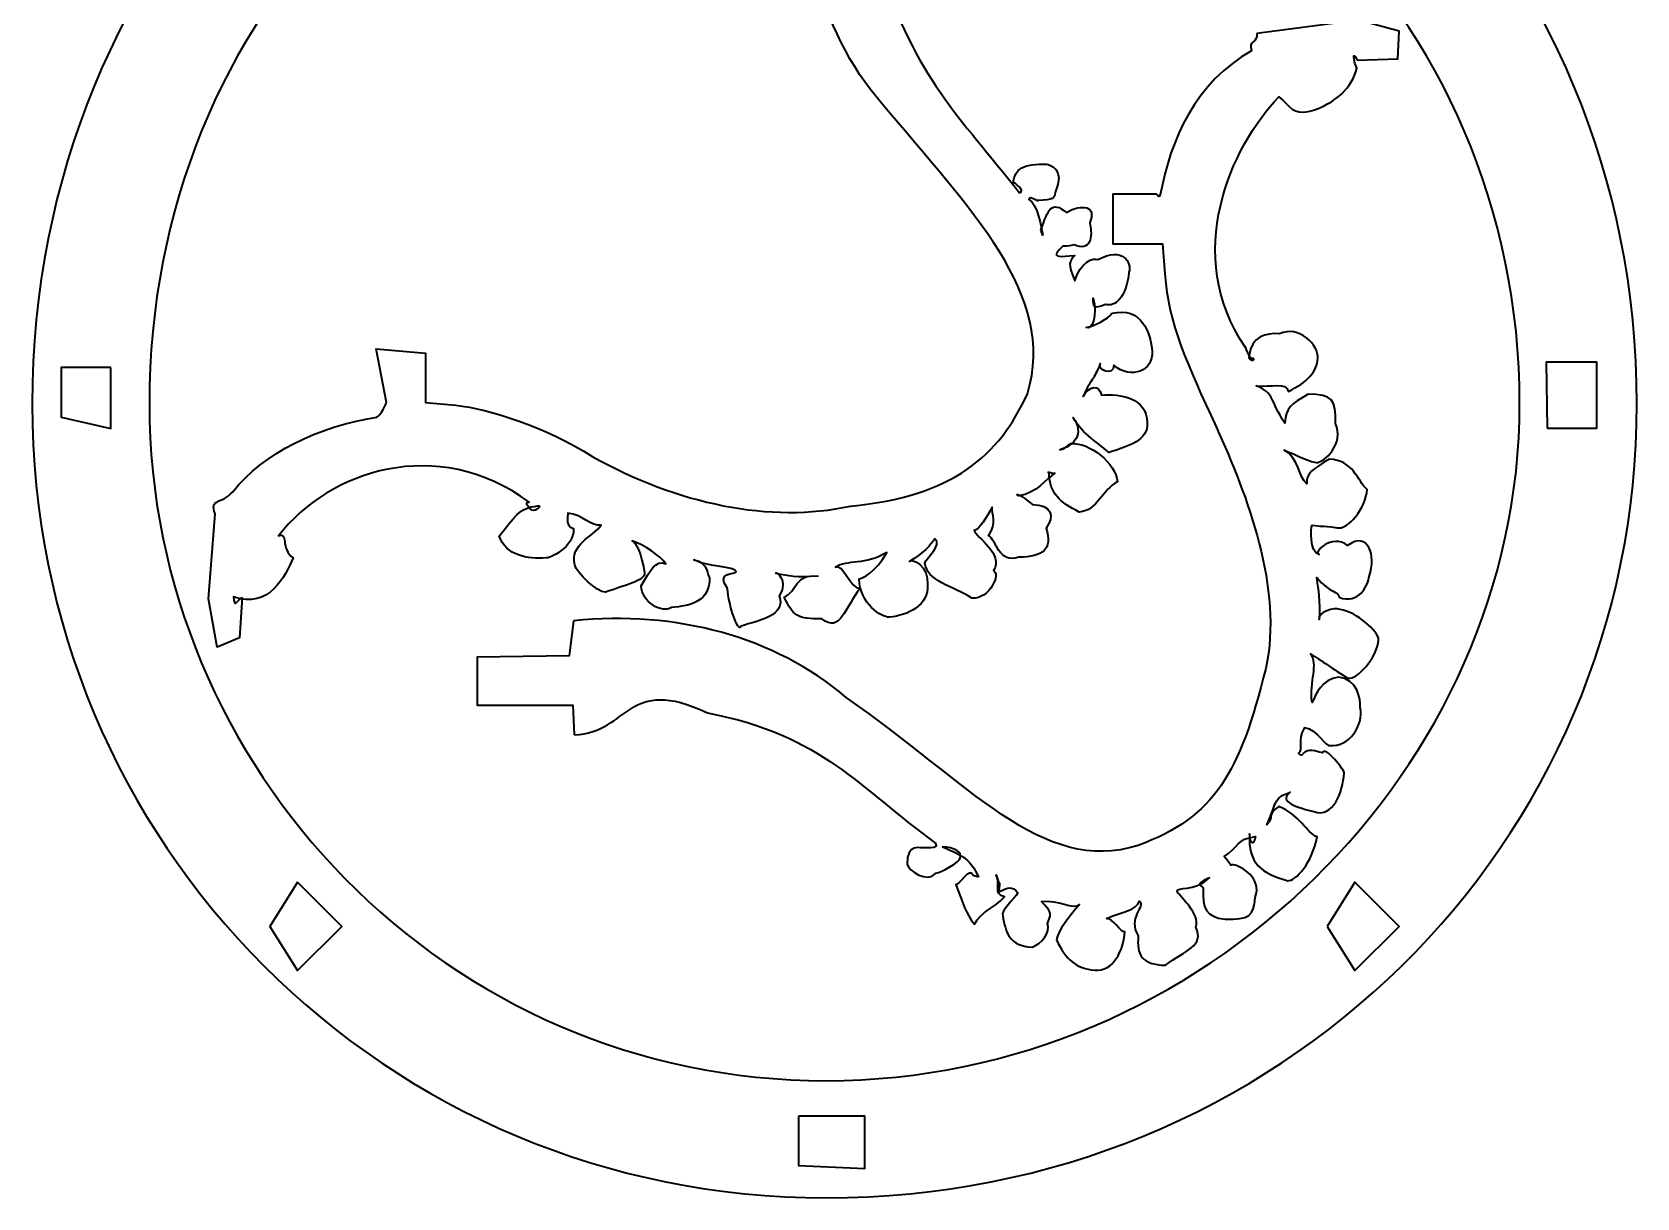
# Model space of a CAD drawing. Header units: centimetres. Extents: x -108 to 55, y -52 to 52.
# Drawn here: x -39.66 to -27.56, y -51.07 to -42.27 of the extents above; entities that cross this region are included whole.
import ezdxf

# ---------------------------------------------------------------- set-up
doc = ezdxf.new("R2010")
doc.units = ezdxf.units.CM
doc.header["$MEASUREMENT"] = 0
doc.layers.add('layer 1', color=7, linetype='Continuous')

msp = doc.modelspace()

# ---------------------------------------------------------------- linework, layer by layer
at = {"layer": 'layer 1', "color": 250, "lineweight": 35}
for points, knots in [([(-33.66941, -38.96311), (-30.25141, -38.96311), (-27.5557, -41.65904), (-27.5557, -45.07702), (-27.5557, -45.07702), (-27.5557, -48.39826), (-30.25141, -51.06611), (-33.66941, -51.06611), (-33.66941, -51.06611), (-36.99064, -51.06611), (-39.65851, -48.39826), (-39.65851, -45.07702), (-39.65851, -45.07702), (-39.65851, -41.65904), (-36.99064, -38.96311), (-33.66941, -38.96311)], [0, 0, 0, 0, 0.2, 0.2, 0.2, 0.2, 0.4, 0.4, 0.4, 0.4, 0.6, 0.6, 0.6, 0.6, 1, 1, 1, 1]), ([(-33.66941, -39.87137), (-30.8268, -39.87137), (-28.43991, -42.12595), (-28.43991, -45.07702), (-28.43991, -45.07702), (-28.43991, -47.82107), (-30.8268, -50.18189), (-33.66941, -50.18189), (-33.66941, -50.18189), (-36.53809, -50.18189), (-38.77427, -47.82107), (-38.77427, -45.07702), (-38.77427, -45.07702), (-38.77427, -42.12595), (-36.53809, -39.87137), (-33.66941, -39.87137)], [0, 0, 0, 0, 0.2, 0.2, 0.2, 0.2, 0.4, 0.4, 0.4, 0.4, 0.6, 0.6, 0.6, 0.6, 1, 1, 1, 1]), ([(-36.4634, -45.08721), (-36.21009, -45.11316), (-35.78913, -45.2521), (-35.42915, -45.47579), (-35.42915, -45.47579), (-34.7981, -45.83118), (-34.08562, -45.98156), (-33.48668, -45.84755), (-33.48668, -45.84755), (-32.71536, -45.77741), (-32.36276, -45.46528), (-32.15261, -45.00147), (-32.15261, -45.00147), (-31.92301, -44.25116), (-32.58435, -43.61361), (-33.25201, -42.80839), (-33.25201, -42.80839), (-33.72851, -42.2692), (-33.92616, -41.39907), (-33.84768, -40.75187)], [0, 0, 0, 0, 0.16666667, 0.16666667, 0.16666667, 0.16666667, 0.33333333, 0.33333333, 0.33333333, 0.33333333, 0.5, 0.5, 0.5, 0.5, 0.66666667, 0.66666667, 0.66666667, 0.66666667, 1, 1, 1, 1]), ([(-32.98568, -40.75742), (-32.88276, -41.057), (-33.442, -41.14744), (-33.27739, -41.76191), (-33.27739, -41.76191), (-32.98115, -42.63755), (-32.67836, -42.89238), (-32.21155, -43.48518), (-32.21155, -43.48518), (-32.16118, -43.47081), (-32.2547, -43.40253), (-32.25877, -43.40918), (-32.25877, -43.40918), (-32.25312, -43.30169), (-32.17586, -43.263), (-32.00833, -43.26903), (-32.00833, -43.26903), (-31.9859, -43.27451), (-31.86249, -43.30041), (-31.9429, -43.48356), (-31.9429, -43.48356), (-31.94857, -43.52645), (-31.95108, -43.54064), (-32.07582, -43.54209), (-32.07582, -43.54209), (-32.05549, -43.56527), (-32.13908, -43.49882), (-32.14093, -43.53482), (-32.14093, -43.53482), (-32.07404, -43.57058), (-32.04651, -43.74518), (-32.03676, -43.80609)], [0, 0, 0, 0, 0.11111111, 0.11111111, 0.11111111, 0.11111111, 0.22222222, 0.22222222, 0.22222222, 0.22222222, 0.33333333, 0.33333333, 0.33333333, 0.33333333, 0.44444444, 0.44444444, 0.44444444, 0.44444444, 0.55555556, 0.55555556, 0.55555556, 0.55555556, 0.66666667, 0.66666667, 0.66666667, 0.66666667, 0.77777778, 0.77777778, 0.77777778, 0.77777778, 1, 1, 1, 1]), ([(-29.66547, -42.48503), (-29.66547, -42.48503), (-29.35991, -42.47531), (-29.35991, -42.47531), (-29.35991, -42.47531), (-29.35991, -42.47531), (-29.34964, -42.26678), (-29.34964, -42.26678), (-29.34964, -42.26678), (-29.34964, -42.26678), (-29.65521, -42.183), (-29.65521, -42.183), (-29.65521, -42.183), (-29.65521, -42.183), (-30.42182, -42.28325), (-30.42182, -42.28325)], [0, 0, 0, 0, 0.2, 0.2, 0.2, 0.2, 0.4, 0.4, 0.4, 0.4, 0.6, 0.6, 0.6, 0.6, 1, 1, 1, 1]), ([(-30.42182, -42.28325), (-30.41235, -42.35829), (-30.49216, -42.33086), (-30.46188, -42.41437), (-30.46188, -42.41437), (-30.88143, -42.64877), (-31.07378, -43.08162), (-31.1504, -43.50099), (-31.1504, -43.50099), (-31.15706, -43.53048), (-31.1769, -43.49582), (-31.1769, -43.49582)], [0, 0, 0, 0, 0.25, 0.25, 0.25, 0.25, 0.5, 0.5, 0.5, 0.5, 1, 1, 1, 1]), ([(-31.93301, -49.12021), (-31.86251, -49.2686), (-31.78584, -49.33677), (-31.6447, -49.34828), (-31.6447, -49.34828), (-31.50355, -49.35979), (-31.42829, -49.20131), (-31.41644, -49.06017), (-31.41644, -49.06017), (-31.45397, -49.05965), (-31.50491, -48.9606), (-31.55552, -48.95774), (-31.55552, -48.95774), (-31.41947, -48.90279), (-31.33634, -48.90076), (-31.30575, -48.82735), (-31.30575, -48.82735), (-31.26076, -48.87265), (-31.4012, -48.95175), (-31.31653, -49.09021), (-31.31653, -49.09021), (-31.3284, -49.23153), (-31.29435, -49.30694), (-31.11058, -49.31121), (-31.11058, -49.31121), (-30.96908, -49.19825), (-30.81183, -49.17148), (-30.88231, -49.02324), (-30.88231, -49.02324), (-30.84617, -48.92154), (-30.99683, -48.80427), (-31.0232, -48.75376), (-31.0232, -48.75376), (-31.02063, -48.71493), (-30.90361, -48.76092), (-30.7791, -48.6532), (-30.7791, -48.6532), (-30.91363, -48.70353), (-30.81991, -48.71183), (-30.82557, -48.73488), (-30.82557, -48.73488), (-30.83744, -48.87586), (-30.80339, -48.9513), (-30.66207, -48.96281), (-30.66207, -48.96281), (-30.47812, -48.96722), (-30.44547, -48.94007), (-30.43414, -48.7993), (-30.43414, -48.7993), (-30.37966, -48.65106), (-30.53817, -48.56742), (-30.59747, -48.55364), (-30.59747, -48.55364), (-30.63003, -48.5526), (-30.59529, -48.5803), (-30.66904, -48.49042), (-30.66904, -48.49042), (-30.55648, -48.42103), (-30.57777, -48.35775), (-30.43126, -48.34045), (-30.43126, -48.34045), (-30.4535, -48.4334), (-30.47262, -48.37363), (-30.47693, -48.32092), (-30.47693, -48.32092), (-30.48881, -48.54423), (-30.38824, -48.61916), (-30.18899, -48.67346), (-30.18899, -48.67346), (-30.12984, -48.67807), (-30.00218, -48.53906), (-29.96816, -48.3429), (-29.96816, -48.3429), (-30.03847, -48.31892), (-30.10772, -48.16892), (-30.25593, -48.11463), (-30.25593, -48.11463), (-30.35396, -48.18311), (-30.28769, -48.18932), (-30.34551, -48.25119), (-30.34551, -48.25119), (-30.27437, -48.09761), (-30.30299, -48.05044), (-30.17107, -48.00648), (-30.17107, -48.00648), (-30.24597, -48.06519), (-30.17595, -48.10853), (-29.99222, -48.15156), (-29.99222, -48.15156), (-29.844, -48.20589), (-29.77582, -48.00476), (-29.76395, -47.86344), (-29.76395, -47.86344), (-29.75262, -47.84691), (-29.91129, -47.64702), (-29.92763, -47.71003), (-29.92763, -47.71003), (-30.10846, -47.64967), (-30.05843, -47.76846), (-30.10858, -47.71055), (-30.10858, -47.71055), (-30.06532, -47.68354), (-30.11841, -47.61677), (-30.06087, -47.51749), (-30.06087, -47.51749), (-29.97071, -47.53092), (-29.89648, -47.66859), (-29.86989, -47.65426), (-29.86989, -47.65426), (-29.72876, -47.66697), (-29.61535, -47.50725), (-29.64198, -47.36611), (-29.64198, -47.36611), (-29.63755, -47.30696), (-29.66416, -47.14969), (-29.80531, -47.13818), (-29.80531, -47.13818), (-29.93383, -47.1582), (-29.97493, -47.26248), (-30.00528, -47.33066), (-30.00528, -47.33066), (-30.02972, -47.16974), (-29.95093, -47.04113), (-30.01839, -46.96183), (-30.01839, -46.96183), (-29.92926, -47.01423), (-29.85461, -47.07548), (-29.7325, -47.14556), (-29.7325, -47.14556), (-29.66844, -47.15706), (-29.51592, -46.99838), (-29.50424, -46.85741), (-29.50424, -46.85741), (-29.49999, -46.79812), (-29.67362, -46.64085), (-29.79254, -46.62917), (-29.79254, -46.62917), (-29.83568, -46.6063), (-29.97009, -46.64981), (-29.95135, -46.70386), (-29.95135, -46.70386), (-29.93777, -46.65645), (-29.95234, -46.4913), (-29.97076, -46.38636), (-29.97076, -46.38636), (-29.87355, -46.50962), (-29.7947, -46.49151), (-29.80162, -46.53615), (-29.80162, -46.53615), (-29.65322, -46.59045), (-29.58505, -46.45285), (-29.57337, -46.37265), (-29.57337, -46.37265), (-29.51923, -46.22441), (-29.58284, -46.03159), (-29.73704, -46.14455), (-29.73704, -46.14455), (-29.85554, -46.05284), (-30.00535, -46.2036), (-29.952, -46.21259), (-29.952, -46.21259), (-30.02779, -46.19288), (-30.01487, -46.01281), (-30.00564, -45.99097), (-30.00564, -45.99097), (-29.93205, -46.00464), (-29.94549, -45.99235), (-29.81755, -46.01095), (-29.81755, -46.01095), (-29.73658, -46.03379), (-29.60079, -45.86432), (-29.58946, -45.72301), (-29.58946, -45.72301), (-29.66668, -45.65659), (-29.69346, -45.49935), (-29.87741, -45.49491), (-29.87741, -45.49491), (-29.99648, -45.56663), (-30.05382, -45.6035), (-30.04388, -45.68077), (-30.04388, -45.68077), (-30.10959, -45.6354), (-30.10598, -45.47575), (-30.21714, -45.42628), (-30.21714, -45.42628), (-30.15195, -45.44822), (-30.06694, -45.49887), (-29.97517, -45.52051), (-29.97517, -45.52051), (-29.91602, -45.52508), (-29.75876, -45.37367), (-29.82925, -45.22526), (-29.82925, -45.22526), (-29.82464, -45.04132), (-29.85144, -45.0087), (-30.0352, -45.00443), (-30.0352, -45.00443), (-30.1714, -45.07901), (-30.19831, -45.10892), (-30.21117, -45.22219), (-30.21117, -45.22219), (-30.32397, -45.05228), (-30.28766, -44.99519), (-30.42646, -44.94135), (-30.42646, -44.94135), (-30.3123, -44.9521), (-30.20439, -44.90948), (-30.18415, -44.98383), (-30.18415, -44.98383), (-30.04317, -44.91427), (-29.96774, -44.83683), (-29.96313, -44.7333), (-29.96313, -44.7333), (-29.95179, -44.63636), (-30.10321, -44.47926), (-30.25145, -44.54957), (-30.25145, -44.54957), (-30.35001, -44.53789), (-30.46802, -44.57193), (-30.47972, -44.71308), (-30.47972, -44.71308), (-30.49405, -44.75228), (-30.43349, -44.75593), (-30.44783, -44.73581), (-30.44783, -44.73581), (-30.4822, -44.74963), (-30.50949, -44.62213), (-30.50831, -44.65141), (-30.50831, -44.65141), (-30.98446, -43.95533), (-30.62057, -43.13681), (-30.25489, -42.76098), (-30.25489, -42.76098), (-30.16516, -42.83695), (-30.1564, -42.89496), (-30.02161, -42.8705), (-30.02161, -42.8705), (-29.82743, -42.8119), (-29.6996, -42.68991), (-29.66895, -42.54546), (-29.66895, -42.54546), (-29.71176, -42.42808), (-29.68251, -42.43515), (-29.66547, -42.48503)], [0, 0, 0, 0, 0.01612903, 0.01612903, 0.01612903, 0.01612903, 0.03225806, 0.03225806, 0.03225806, 0.03225806, 0.0483871, 0.0483871, 0.0483871, 0.0483871, 0.06451613, 0.06451613, 0.06451613, 0.06451613, 0.08064516, 0.08064516, 0.08064516, 0.08064516, 0.09677419, 0.09677419, 0.09677419, 0.09677419, 0.11290323, 0.11290323, 0.11290323, 0.11290323, 0.12903226, 0.12903226, 0.12903226, 0.12903226, 0.14516129, 0.14516129, 0.14516129, 0.14516129, 0.16129032, 0.16129032, 0.16129032, 0.16129032, 0.17741935, 0.17741935, 0.17741935, 0.17741935, 0.19354839, 0.19354839, 0.19354839, 0.19354839, 0.20967742, 0.20967742, 0.20967742, 0.20967742, 0.22580645, 0.22580645, 0.22580645, 0.22580645, 0.24193548, 0.24193548, 0.24193548, 0.24193548, 0.25806452, 0.25806452, 0.25806452, 0.25806452, 0.27419355, 0.27419355, 0.27419355, 0.27419355, 0.29032258, 0.29032258, 0.29032258, 0.29032258, 0.30645161, 0.30645161, 0.30645161, 0.30645161, 0.32258065, 0.32258065, 0.32258065, 0.32258065, 0.33870968, 0.33870968, 0.33870968, 0.33870968, 0.35483871, 0.35483871, 0.35483871, 0.35483871, 0.37096774, 0.37096774, 0.37096774, 0.37096774, 0.38709677, 0.38709677, 0.38709677, 0.38709677, 0.40322581, 0.40322581, 0.40322581, 0.40322581, 0.41935484, 0.41935484, 0.41935484, 0.41935484, 0.43548387, 0.43548387, 0.43548387, 0.43548387, 0.4516129, 0.4516129, 0.4516129, 0.4516129, 0.46774194, 0.46774194, 0.46774194, 0.46774194, 0.48387097, 0.48387097, 0.48387097, 0.48387097, 0.5, 0.5, 0.5, 0.5, 0.51612903, 0.51612903, 0.51612903, 0.51612903, 0.53225806, 0.53225806, 0.53225806, 0.53225806, 0.5483871, 0.5483871, 0.5483871, 0.5483871, 0.56451613, 0.56451613, 0.56451613, 0.56451613, 0.58064516, 0.58064516, 0.58064516, 0.58064516, 0.59677419, 0.59677419, 0.59677419, 0.59677419, 0.61290323, 0.61290323, 0.61290323, 0.61290323, 0.62903226, 0.62903226, 0.62903226, 0.62903226, 0.64516129, 0.64516129, 0.64516129, 0.64516129, 0.66129032, 0.66129032, 0.66129032, 0.66129032, 0.67741935, 0.67741935, 0.67741935, 0.67741935, 0.69354839, 0.69354839, 0.69354839, 0.69354839, 0.70967742, 0.70967742, 0.70967742, 0.70967742, 0.72580645, 0.72580645, 0.72580645, 0.72580645, 0.74193548, 0.74193548, 0.74193548, 0.74193548, 0.75806452, 0.75806452, 0.75806452, 0.75806452, 0.77419355, 0.77419355, 0.77419355, 0.77419355, 0.79032258, 0.79032258, 0.79032258, 0.79032258, 0.80645161, 0.80645161, 0.80645161, 0.80645161, 0.82258065, 0.82258065, 0.82258065, 0.82258065, 0.83870968, 0.83870968, 0.83870968, 0.83870968, 0.85483871, 0.85483871, 0.85483871, 0.85483871, 0.87096774, 0.87096774, 0.87096774, 0.87096774, 0.88709677, 0.88709677, 0.88709677, 0.88709677, 0.90322581, 0.90322581, 0.90322581, 0.90322581, 0.91935484, 0.91935484, 0.91935484, 0.91935484, 0.93548387, 0.93548387, 0.93548387, 0.93548387, 0.9516129, 0.9516129, 0.9516129, 0.9516129, 0.96774194, 0.96774194, 0.96774194, 0.96774194, 1, 1, 1, 1]), ([(-32.05111, -43.76654), (-31.99656, -43.61581), (-31.97284, -43.53665), (-31.85836, -43.63401), (-31.85836, -43.63401), (-31.73627, -43.56393), (-31.62813, -43.58763), (-31.68268, -43.70938), (-31.68268, -43.70938), (-31.65522, -43.82404), (-31.67894, -43.93218), (-31.80086, -43.87761), (-31.80086, -43.87761), (-31.90878, -43.90792), (-31.8607, -43.8558), (-31.93004, -43.93859), (-31.93004, -43.93859), (-31.94537, -43.97076), (-31.91079, -43.96773), (-31.79423, -43.95729), (-31.79423, -43.95729), (-31.83743, -44.00763), (-31.85178, -44.01169), (-31.79478, -44.14949), (-31.79478, -44.14949), (-31.75032, -44.00783), (-31.65488, -43.97035), (-31.62182, -43.98892), (-31.62182, -43.98892), (-31.42798, -43.88574), (-31.36468, -44.01558), (-31.38611, -44.08497), (-31.38611, -44.08497), (-31.40753, -44.27882), (-31.49509, -44.34938), (-31.56449, -44.32761), (-31.56449, -44.32761), (-31.6593, -44.36674), (-31.65553, -44.3437), (-31.65557, -44.28044), (-31.65557, -44.28044), (-31.62463, -44.40391), (-31.66097, -44.52077), (-31.70805, -44.50124), (-31.70805, -44.50124), (-31.6046, -44.47605), (-31.51557, -44.40743), (-31.51485, -44.39413)], [0, 0, 0, 0, 0.07692308, 0.07692308, 0.07692308, 0.07692308, 0.15384615, 0.15384615, 0.15384615, 0.15384615, 0.23076923, 0.23076923, 0.23076923, 0.23076923, 0.30769231, 0.30769231, 0.30769231, 0.30769231, 0.38461538, 0.38461538, 0.38461538, 0.38461538, 0.46153846, 0.46153846, 0.46153846, 0.46153846, 0.53846154, 0.53846154, 0.53846154, 0.53846154, 0.61538462, 0.61538462, 0.61538462, 0.61538462, 0.69230769, 0.69230769, 0.69230769, 0.69230769, 0.76923077, 0.76923077, 0.76923077, 0.76923077, 0.84615385, 0.84615385, 0.84615385, 0.84615385, 1, 1, 1, 1]), ([(-31.1769, -43.49582), (-31.1769, -43.49582), (-31.5081, -43.49582), (-31.5081, -43.49582), (-31.5081, -43.49582), (-31.5081, -43.49582), (-31.5081, -43.86927), (-31.5081, -43.86927), (-31.5081, -43.86927), (-31.5081, -43.86927), (-31.13467, -43.86927), (-31.13467, -43.86927), (-31.13467, -43.86927), (-31.13467, -43.86927), (-31.1153, -44.09675), (-31.1153, -44.09675)], [0, 0, 0, 0, 0.2, 0.2, 0.2, 0.2, 0.4, 0.4, 0.4, 0.4, 0.6, 0.6, 0.6, 0.6, 1, 1, 1, 1]), ([(-31.1153, -44.09675), (-31.08935, -44.47467), (-30.95041, -44.77102), (-30.72672, -45.25564), (-30.72672, -45.25564), (-30.49595, -45.76207), (-30.22096, -46.47452), (-30.35496, -47.07348), (-30.35496, -47.07348), (-30.54974, -47.85704), (-30.73722, -48.19741), (-31.31721, -48.40753), (-31.31721, -48.40753), (-32.04333, -48.63715), (-32.58889, -47.93242), (-33.51874, -47.29242), (-33.51874, -47.29242), (-34.05793, -46.83164), (-34.80345, -46.63399), (-35.57526, -46.71247)], [0, 0, 0, 0, 0.16666667, 0.16666667, 0.16666667, 0.16666667, 0.33333333, 0.33333333, 0.33333333, 0.33333333, 0.5, 0.5, 0.5, 0.5, 0.66666667, 0.66666667, 0.66666667, 0.66666667, 1, 1, 1, 1]), ([(-31.51485, -44.39413), (-31.29154, -44.34001), (-31.22336, -44.5413), (-31.21185, -44.68245), (-31.21185, -44.68245), (-31.20035, -44.8236), (-31.36818, -44.89884), (-31.49998, -44.78608), (-31.49998, -44.78608), (-31.50048, -44.87317), (-31.63297, -44.82222), (-31.60241, -44.77161), (-31.60241, -44.77161), (-31.65736, -44.90766), (-31.65939, -44.86618), (-31.73279, -45.02141), (-31.73279, -45.02141), (-31.6875, -44.94176), (-31.6084, -44.92595), (-31.59459, -45.01059), (-31.59459, -45.01059), (-31.45327, -44.99874), (-31.25319, -45.03278), (-31.24896, -45.21654), (-31.24896, -45.21654), (-31.23726, -45.35807), (-31.38868, -45.39069), (-31.53674, -45.44481), (-31.53674, -45.44481), (-31.63863, -45.35631), (-31.75587, -45.28713), (-31.80637, -45.1793), (-31.80637, -45.1793), (-31.72058, -45.30649), (-31.79922, -45.39173), (-31.90696, -45.42339), (-31.90696, -45.42339), (-31.85662, -45.41353), (-31.84832, -45.3826), (-31.82525, -45.37695), (-31.82525, -45.37695), (-31.6843, -45.36506), (-31.48423, -45.52374), (-31.47272, -45.66506), (-31.47272, -45.66506), (-31.59292, -45.72438), (-31.6197, -45.88165), (-31.76085, -45.89299), (-31.76085, -45.89299), (-31.90907, -45.82285), (-31.9845, -45.74561), (-31.98895, -45.60505), (-31.98895, -45.60505), (-32.00753, -45.57249), (-31.97985, -45.60722), (-31.94507, -45.59915), (-31.94507, -45.59915), (-32.01447, -45.64604), (-32.07776, -45.74936), (-32.21968, -45.77124), (-32.21968, -45.77124), (-32.25138, -45.74898), (-32.20244, -45.7587), (-32.11461, -45.83683), (-32.11461, -45.83683), (-31.97344, -45.83831), (-31.94101, -45.92382), (-32.01131, -46.01353), (-32.01131, -46.01353), (-31.9613, -46.17786), (-32.03349, -46.22992), (-32.21726, -46.23436), (-32.21726, -46.23436), (-32.36586, -46.28866), (-32.39121, -46.0948), (-32.44553, -46.0712), (-32.44553, -46.0712), (-32.37705, -45.97319), (-32.4253, -45.90976), (-32.41717, -45.85698), (-32.41717, -45.85698), (-32.46255, -45.92813), (-32.50971, -46.02414), (-32.55367, -46.03144), (-32.55367, -46.03144), (-32.54421, -46.08116), (-32.327, -46.20663), (-32.40858, -46.33492), (-32.40858, -46.33492), (-32.35426, -46.35346), (-32.43076, -46.55131), (-32.5721, -46.54304), (-32.5721, -46.54304), (-32.71323, -46.44989), (-32.91313, -46.41585), (-32.92463, -46.27487), (-32.92463, -46.27487), (-32.91047, -46.23395), (-32.79167, -46.14406), (-32.8496, -46.09394), (-32.8496, -46.09394), (-32.87659, -46.13718), (-32.94336, -46.20873), (-33.04266, -46.26626), (-33.04266, -46.26626), (-33.02923, -46.23181), (-32.89156, -46.30602), (-32.90591, -46.43721), (-32.90591, -46.43721), (-32.89421, -46.59837), (-33.0529, -46.67365), (-33.19404, -46.68515), (-33.19404, -46.68515), (-33.25318, -46.6896), (-33.41475, -46.58387), (-33.42195, -46.39721), (-33.42195, -46.39721), (-33.40194, -46.39332), (-33.29767, -46.35222), (-33.21214, -46.19722), (-33.21214, -46.19722), (-33.37003, -46.29741), (-33.51902, -46.25159), (-33.59832, -46.30878), (-33.59832, -46.30878), (-33.54592, -46.27326), (-33.48467, -46.47256), (-33.4146, -46.47001), (-33.4146, -46.47001), (-33.52772, -46.61115), (-33.56177, -46.81121), (-33.70273, -46.69828), (-33.70273, -46.69828), (-33.88668, -46.70252), (-33.9193, -46.67575), (-33.98615, -46.5346), (-33.98615, -46.5346), (-33.88637, -46.49147), (-33.91033, -46.35704), (-33.73167, -46.37578), (-33.73167, -46.37578), (-33.90859, -46.38936), (-33.94423, -46.37479), (-34.04917, -46.35639), (-34.04917, -46.35639), (-34.06095, -46.32896), (-33.94402, -46.40782), (-34.02402, -46.52551), (-34.02402, -46.52551), (-33.9697, -46.67392), (-34.17083, -46.70889), (-34.31215, -46.75378), (-34.31215, -46.75378), (-34.33266, -46.8079), (-34.40392, -46.60695), (-34.4156, -46.46546), (-34.4156, -46.46546), (-34.50729, -46.34698), (-34.35656, -46.36104), (-34.34755, -46.34416), (-34.34755, -46.34416), (-34.36725, -46.29937), (-34.54736, -46.31226), (-34.66725, -46.25358), (-34.66725, -46.25358), (-34.55549, -46.27047), (-34.56779, -46.38164), (-34.54919, -46.38495), (-34.54919, -46.38495), (-34.54459, -46.56874), (-34.69583, -46.60171), (-34.83715, -46.61305), (-34.83715, -46.61305), (-34.90357, -46.66045), (-35.06082, -46.5756), (-35.06524, -46.44972), (-35.06524, -46.44972), (-34.99352, -46.33065), (-34.95667, -46.25118), (-34.87938, -46.28325), (-34.87938, -46.28325), (-34.92475, -46.21755), (-35.03457, -46.14782), (-35.13386, -46.10999), (-35.13386, -46.10999), (-35.10473, -46.11292), (-35.06126, -46.21604), (-35.03965, -46.35198), (-35.03965, -46.35198), (-35.03505, -46.41113), (-35.18646, -46.44375), (-35.33488, -46.49788), (-35.33488, -46.49788), (-35.39418, -46.50249), (-35.55145, -46.35108), (-35.56613, -46.29193), (-35.56613, -46.29193), (-35.60576, -46.13673), (-35.42266, -46.07396), (-35.36643, -45.99134), (-35.36643, -45.99134), (-35.44379, -46.0032), (-35.50245, -45.91483), (-35.6188, -45.90067), (-35.6188, -45.90067), (-35.60805, -45.8902), (-35.65067, -45.99813), (-35.57632, -46.01836), (-35.57632, -46.01836), (-35.56482, -46.15933), (-35.76324, -46.24611), (-35.78264, -46.23939), (-35.78264, -46.23939), (-35.9238, -46.24745), (-36.08088, -46.22392), (-36.13519, -46.07568), (-36.13519, -46.07568), (-36.02226, -45.93457), (-35.9882, -45.85912), (-35.84706, -45.84741), (-35.84706, -45.84741), (-35.80785, -45.83308), (-35.85686, -45.89364), (-35.88947, -45.87931), (-35.88947, -45.87931), (-35.93513, -45.84493), (-35.93801, -45.81255), (-35.90876, -45.81881), (-35.90876, -45.81881), (-36.60481, -45.30594), (-37.42493, -45.58193), (-37.79915, -46.07224), (-37.79915, -46.07224), (-37.72319, -46.03734), (-37.78982, -46.17073), (-37.68963, -46.23829), (-37.68963, -46.23829), (-37.74827, -46.37506), (-37.87024, -46.62755), (-38.13934, -46.53357), (-38.13934, -46.53357), (-38.13207, -46.61539), (-38.12499, -46.57257), (-38.07511, -46.53705)], [0, 0, 0, 0, 0.01612903, 0.01612903, 0.01612903, 0.01612903, 0.03225806, 0.03225806, 0.03225806, 0.03225806, 0.0483871, 0.0483871, 0.0483871, 0.0483871, 0.06451613, 0.06451613, 0.06451613, 0.06451613, 0.08064516, 0.08064516, 0.08064516, 0.08064516, 0.09677419, 0.09677419, 0.09677419, 0.09677419, 0.11290323, 0.11290323, 0.11290323, 0.11290323, 0.12903226, 0.12903226, 0.12903226, 0.12903226, 0.14516129, 0.14516129, 0.14516129, 0.14516129, 0.16129032, 0.16129032, 0.16129032, 0.16129032, 0.17741935, 0.17741935, 0.17741935, 0.17741935, 0.19354839, 0.19354839, 0.19354839, 0.19354839, 0.20967742, 0.20967742, 0.20967742, 0.20967742, 0.22580645, 0.22580645, 0.22580645, 0.22580645, 0.24193548, 0.24193548, 0.24193548, 0.24193548, 0.25806452, 0.25806452, 0.25806452, 0.25806452, 0.27419355, 0.27419355, 0.27419355, 0.27419355, 0.29032258, 0.29032258, 0.29032258, 0.29032258, 0.30645161, 0.30645161, 0.30645161, 0.30645161, 0.32258065, 0.32258065, 0.32258065, 0.32258065, 0.33870968, 0.33870968, 0.33870968, 0.33870968, 0.35483871, 0.35483871, 0.35483871, 0.35483871, 0.37096774, 0.37096774, 0.37096774, 0.37096774, 0.38709677, 0.38709677, 0.38709677, 0.38709677, 0.40322581, 0.40322581, 0.40322581, 0.40322581, 0.41935484, 0.41935484, 0.41935484, 0.41935484, 0.43548387, 0.43548387, 0.43548387, 0.43548387, 0.4516129, 0.4516129, 0.4516129, 0.4516129, 0.46774194, 0.46774194, 0.46774194, 0.46774194, 0.48387097, 0.48387097, 0.48387097, 0.48387097, 0.5, 0.5, 0.5, 0.5, 0.51612903, 0.51612903, 0.51612903, 0.51612903, 0.53225806, 0.53225806, 0.53225806, 0.53225806, 0.5483871, 0.5483871, 0.5483871, 0.5483871, 0.56451613, 0.56451613, 0.56451613, 0.56451613, 0.58064516, 0.58064516, 0.58064516, 0.58064516, 0.59677419, 0.59677419, 0.59677419, 0.59677419, 0.61290323, 0.61290323, 0.61290323, 0.61290323, 0.62903226, 0.62903226, 0.62903226, 0.62903226, 0.64516129, 0.64516129, 0.64516129, 0.64516129, 0.66129032, 0.66129032, 0.66129032, 0.66129032, 0.67741935, 0.67741935, 0.67741935, 0.67741935, 0.69354839, 0.69354839, 0.69354839, 0.69354839, 0.70967742, 0.70967742, 0.70967742, 0.70967742, 0.72580645, 0.72580645, 0.72580645, 0.72580645, 0.74193548, 0.74193548, 0.74193548, 0.74193548, 0.75806452, 0.75806452, 0.75806452, 0.75806452, 0.77419355, 0.77419355, 0.77419355, 0.77419355, 0.79032258, 0.79032258, 0.79032258, 0.79032258, 0.80645161, 0.80645161, 0.80645161, 0.80645161, 0.82258065, 0.82258065, 0.82258065, 0.82258065, 0.83870968, 0.83870968, 0.83870968, 0.83870968, 0.85483871, 0.85483871, 0.85483871, 0.85483871, 0.87096774, 0.87096774, 0.87096774, 0.87096774, 0.88709677, 0.88709677, 0.88709677, 0.88709677, 0.90322581, 0.90322581, 0.90322581, 0.90322581, 0.91935484, 0.91935484, 0.91935484, 0.91935484, 0.93548387, 0.93548387, 0.93548387, 0.93548387, 0.9516129, 0.9516129, 0.9516129, 0.9516129, 0.96774194, 0.96774194, 0.96774194, 0.96774194, 1, 1, 1, 1]), ([(-36.98565, -45.06785), (-36.98565, -45.06785), (-37.06433, -44.66264), (-37.06433, -44.66264), (-37.06433, -44.66264), (-37.06433, -44.66264), (-36.69088, -44.69441), (-36.69088, -44.69441), (-36.69088, -44.69441), (-36.69088, -44.69441), (-36.69088, -45.06785), (-36.69088, -45.06785), (-36.69088, -45.06785), (-36.69088, -45.06785), (-36.4634, -45.08721), (-36.4634, -45.08721)], [0, 0, 0, 0, 0.2, 0.2, 0.2, 0.2, 0.4, 0.4, 0.4, 0.4, 0.6, 0.6, 0.6, 0.6, 1, 1, 1, 1]), ([(-28.23193, -45.26033), (-28.23193, -45.26033), (-28.2403, -44.7622), (-28.2403, -44.7622), (-28.2403, -44.7622), (-28.2403, -44.7622), (-27.85841, -44.7622), (-27.85841, -44.7622), (-27.85841, -44.7622), (-27.85841, -44.7622), (-27.85841, -45.26033), (-27.85841, -45.26033), (-27.85841, -45.26033), (-27.85841, -45.26033), (-28.23193, -45.26033), (-28.23193, -45.26033)], [0, 0, 0, 0, 0.2, 0.2, 0.2, 0.2, 0.4, 0.4, 0.4, 0.4, 0.6, 0.6, 0.6, 0.6, 1, 1, 1, 1]), ([(-39.0659, -44.80313), (-39.0659, -44.80313), (-39.0659, -45.26298), (-39.0659, -45.26298), (-39.0659, -45.26298), (-39.0659, -45.26298), (-39.4394, -45.17661), (-39.4394, -45.17661), (-39.4394, -45.17661), (-39.4394, -45.17661), (-39.4394, -44.80313), (-39.4394, -44.80313), (-39.4394, -44.80313), (-39.4394, -44.80313), (-39.0659, -44.80313), (-39.0659, -44.80313)], [0, 0, 0, 0, 0.2, 0.2, 0.2, 0.2, 0.4, 0.4, 0.4, 0.4, 0.6, 0.6, 0.6, 0.6, 1, 1, 1, 1]), ([(-38.27688, -45.90532), (-38.32648, -45.79015), (-38.22927, -45.83497), (-38.14578, -45.74065), (-38.14578, -45.74065), (-37.91136, -45.44571), (-37.50312, -45.2481), (-37.05916, -45.17675), (-37.05916, -45.17675), (-37.02969, -45.17007), (-36.98565, -45.06785), (-36.98565, -45.06785)], [0, 0, 0, 0, 0.25, 0.25, 0.25, 0.25, 0.5, 0.5, 0.5, 0.5, 1, 1, 1, 1]), ([(-38.07511, -46.53705), (-38.07511, -46.53705), (-38.09445, -46.84259), (-38.09445, -46.84259), (-38.09445, -46.84259), (-38.09445, -46.84259), (-38.26243, -46.91188), (-38.26243, -46.91188), (-38.26243, -46.91188), (-38.26243, -46.91188), (-38.32908, -46.54731), (-38.32908, -46.54731), (-38.32908, -46.54731), (-38.32908, -46.54731), (-38.27688, -45.90532), (-38.27688, -45.90532)], [0, 0, 0, 0, 0.2, 0.2, 0.2, 0.2, 0.4, 0.4, 0.4, 0.4, 0.6, 0.6, 0.6, 0.6, 1, 1, 1, 1]), ([(-35.57526, -46.71247), (-35.57526, -46.71247), (-35.60692, -46.97705), (-35.60692, -46.97705), (-35.60692, -46.97705), (-35.60692, -46.97705), (-36.30121, -46.98705), (-36.30121, -46.98705), (-36.30121, -46.98705), (-36.30121, -46.98705), (-36.30121, -47.35071), (-36.30121, -47.35071), (-36.30121, -47.35071), (-36.30121, -47.35071), (-35.58141, -47.35071), (-35.58141, -47.35071), (-35.58141, -47.35071), (-35.58141, -47.35071), (-35.56971, -47.57447), (-35.56971, -47.57447)], [0, 0, 0, 0, 0.16666667, 0.16666667, 0.16666667, 0.16666667, 0.33333333, 0.33333333, 0.33333333, 0.33333333, 0.5, 0.5, 0.5, 0.5, 0.66666667, 0.66666667, 0.66666667, 0.66666667, 1, 1, 1, 1]), ([(-35.56971, -47.57447), (-35.14552, -47.55277), (-35.17969, -47.11813), (-34.56522, -47.40738), (-34.56522, -47.40738), (-33.68958, -47.57898), (-33.43479, -47.96359), (-32.84195, -48.39268), (-32.84195, -48.39268), (-32.85634, -48.39895), (-32.79997, -48.43006), (-32.91795, -48.42599), (-32.91795, -48.42599), (-32.96069, -48.43168), (-33.06414, -48.38427), (-33.05812, -48.55181), (-33.05812, -48.55181), (-33.05262, -48.59453), (-32.90445, -48.69764), (-32.84357, -48.61723), (-32.84357, -48.61723), (-32.80068, -48.61158), (-32.66184, -48.53541), (-32.66043, -48.50316), (-32.66043, -48.50316), (-32.63724, -48.45807), (-32.70368, -48.42107), (-32.79234, -48.41921), (-32.79234, -48.41921), (-32.63191, -48.48611), (-32.58194, -48.51364), (-32.52106, -48.648)], [0, 0, 0, 0, 0.11111111, 0.11111111, 0.11111111, 0.11111111, 0.22222222, 0.22222222, 0.22222222, 0.22222222, 0.33333333, 0.33333333, 0.33333333, 0.33333333, 0.44444444, 0.44444444, 0.44444444, 0.44444444, 0.55555556, 0.55555556, 0.55555556, 0.55555556, 0.66666667, 0.66666667, 0.66666667, 0.66666667, 0.77777778, 0.77777778, 0.77777778, 0.77777778, 1, 1, 1, 1]), ([(-32.56061, -48.63366), (-32.58905, -48.56359), (-32.66588, -48.71194), (-32.69316, -48.70177), (-32.69316, -48.70177), (-32.63861, -48.83331), (-32.61487, -48.93201), (-32.55125, -49.00212), (-32.55125, -49.00212), (-32.50311, -48.90493), (-32.4031, -48.88119), (-32.32488, -48.79551), (-32.32488, -48.79551), (-32.41922, -48.77602), (-32.3467, -48.69943), (-32.38854, -48.63011), (-32.38854, -48.63011), (-32.35637, -48.73943), (-32.3594, -48.64934), (-32.36985, -48.76589), (-32.36985, -48.76589), (-32.31952, -48.72272), (-32.25654, -48.70839), (-32.2255, -48.76537), (-32.2255, -48.76537), (-32.24866, -48.80985), (-32.35681, -48.90527), (-32.33821, -48.93832), (-32.33821, -48.93832), (-32.31678, -49.06406), (-32.28845, -49.16621), (-32.11754, -49.17406), (-32.11754, -49.17406), (-32.04834, -49.1526), (-31.97777, -49.06506), (-31.99954, -48.99564), (-31.99954, -48.99564), (-31.9604, -48.90083), (-31.98343, -48.90462), (-32.0467, -48.82952), (-32.0467, -48.82952), (-31.92321, -48.81088), (-31.80636, -48.89918), (-31.76, -48.85208), (-31.76, -48.85208), (-31.84448, -48.95554), (-31.91972, -49.04456), (-31.93301, -49.12021)], [0, 0, 0, 0, 0.07692308, 0.07692308, 0.07692308, 0.07692308, 0.15384615, 0.15384615, 0.15384615, 0.15384615, 0.23076923, 0.23076923, 0.23076923, 0.23076923, 0.30769231, 0.30769231, 0.30769231, 0.30769231, 0.38461538, 0.38461538, 0.38461538, 0.38461538, 0.46153846, 0.46153846, 0.46153846, 0.46153846, 0.53846154, 0.53846154, 0.53846154, 0.53846154, 0.61538462, 0.61538462, 0.61538462, 0.61538462, 0.69230769, 0.69230769, 0.69230769, 0.69230769, 0.76923077, 0.76923077, 0.76923077, 0.76923077, 0.84615385, 0.84615385, 0.84615385, 0.84615385, 1, 1, 1, 1]), ([(-37.65584, -48.68493), (-37.65584, -48.68493), (-37.32257, -49.01821), (-37.32257, -49.01821), (-37.32257, -49.01821), (-37.32257, -49.01821), (-37.65584, -49.35145), (-37.65584, -49.35145), (-37.65584, -49.35145), (-37.65584, -49.35145), (-37.86447, -49.01821), (-37.86447, -49.01821), (-37.86447, -49.01821), (-37.86447, -49.01821), (-37.65584, -48.68493), (-37.65584, -48.68493)], [0, 0, 0, 0, 0.2, 0.2, 0.2, 0.2, 0.4, 0.4, 0.4, 0.4, 0.6, 0.6, 0.6, 0.6, 1, 1, 1, 1]), ([(-29.89154, -49.01821), (-29.89154, -49.01821), (-29.6829, -48.68493), (-29.6829, -48.68493), (-29.6829, -48.68493), (-29.6829, -48.68493), (-29.34964, -49.01821), (-29.34964, -49.01821), (-29.34964, -49.01821), (-29.34964, -49.01821), (-29.6829, -49.35145), (-29.6829, -49.35145), (-29.6829, -49.35145), (-29.6829, -49.35145), (-29.89154, -49.01821), (-29.89154, -49.01821)], [0, 0, 0, 0, 0.2, 0.2, 0.2, 0.2, 0.4, 0.4, 0.4, 0.4, 0.6, 0.6, 0.6, 0.6, 1, 1, 1, 1]), ([(-33.87752, -50.44871), (-33.87752, -50.44871), (-33.37939, -50.44871), (-33.37939, -50.44871), (-33.37939, -50.44871), (-33.37939, -50.44871), (-33.37939, -50.84307), (-33.37939, -50.84307), (-33.37939, -50.84307), (-33.37939, -50.84307), (-33.87752, -50.82219), (-33.87752, -50.82219), (-33.87752, -50.82219), (-33.87752, -50.82219), (-33.87752, -50.44871), (-33.87752, -50.44871)], [0, 0, 0, 0, 0.2, 0.2, 0.2, 0.2, 0.4, 0.4, 0.4, 0.4, 0.6, 0.6, 0.6, 0.6, 1, 1, 1, 1])]:
    msp.add_open_spline(points, degree=3, knots=knots, dxfattribs=at)
for points in [[(-32.03676, -43.80609), (-32.03676, -43.80609), (-32.05111, -43.76654), (-32.05111, -43.76654)], [(-32.52106, -48.648), (-32.52106, -48.648), (-32.56061, -48.63366), (-32.56061, -48.63366)]]:
    msp.add_open_spline(points, degree=3, dxfattribs=at)

doc.saveas('drawing.dxf')
